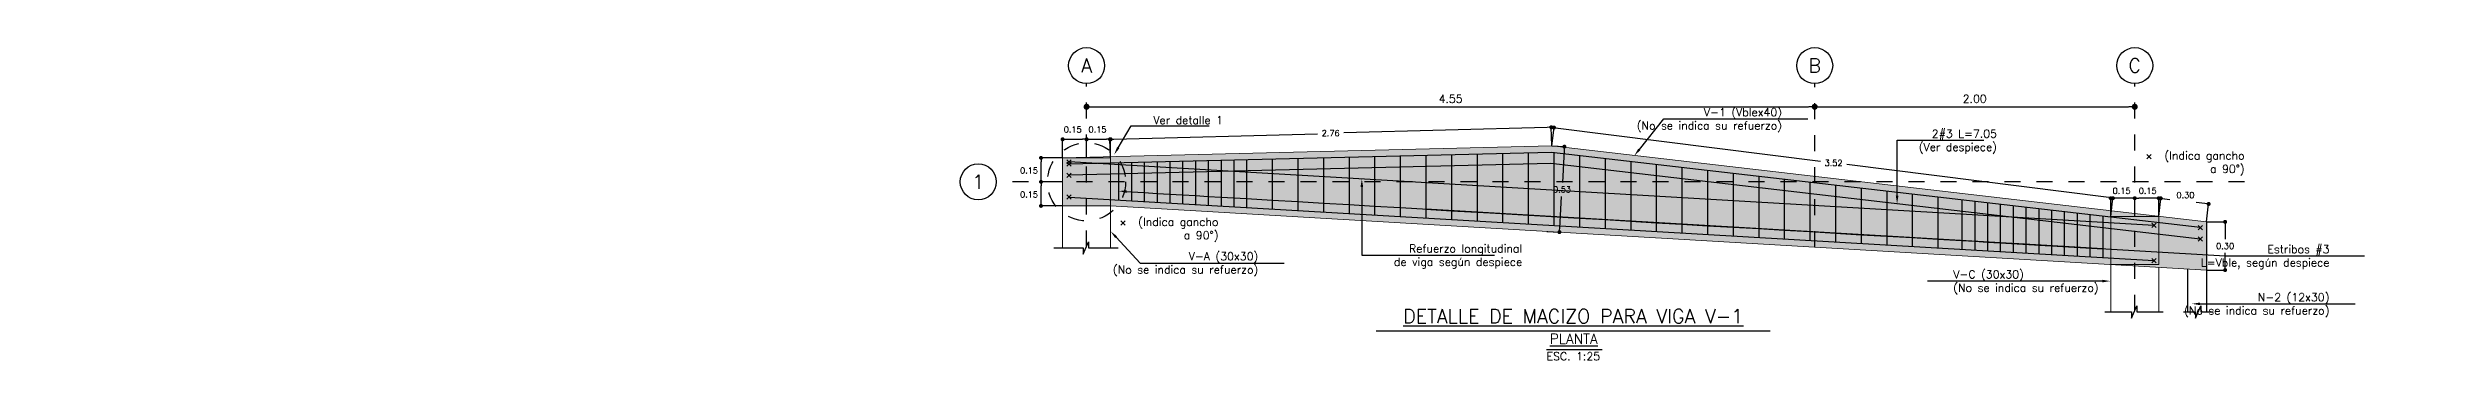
# Model space of a CAD drawing. Header units: millimetres. Extents: x -42 to 124, y -10 to 43.
# Drawn here: x 91.88 to 106.77, y 21.87 to 23.82 of the extents above; entities that cross this region are included whole.
import ezdxf
from ezdxf import colors
from ezdxf.entities.mleader import LeaderData, LeaderLine
from ezdxf.enums import TextEntityAlignment as Align
from ezdxf.math import Vec2, Vec3

# ---------------------------------------------------------------- set-up
doc = ezdxf.new("R2010")
doc.units = ezdxf.units.MM
doc.header["$LTSCALE"] = 0.01
doc.header["$PDMODE"] = 3
doc.linetypes.add('DASHDOT', pattern=[1, 0.5, -0.25, 0, -0.25])
doc.linetypes.add('DOT', pattern=[6.35, 0, -6.35])
for name, color, linetype in [('FC_CIRCULO DE EJES', 3, 'Continuous'), ('FC_COTAS', 1, 'Continuous'), ('FC_COTAS @ 25', 1, 'Continuous'), ('FC_COTAS EJES', 1, 'Continuous'), ('FC_COTAS EJES @ 25', 1, 'Continuous'), ('FC_DETALLES', 5, 'DOT'), ('FC_EJES', 1, 'DASHDOT'), ('FC_ESTRIBOS', 3, 'Continuous'), ('FC_HATCH 254', 254, 'Continuous'), ('FC_HATCH COLUMNAS', 253, 'Continuous'), ('FC_LINEA CORTE', 1, 'Continuous'), ('FC_NERVIOS', 3, 'Continuous'), ('FC_R-140', 2, 'Continuous'), ('FC_R-175', 5, 'Continuous'), ('FC_R-200', 5, 'Continuous'), ('FC_R-60 @ 25', 11, 'Continuous'), ('FC_R-80', 11, 'Continuous'), ('FC_REFUERZO', 5, 'Continuous'), ('FC_REFUERZO 2', 1, 'Continuous')]:
    doc.layers.add(name, color=color, linetype=linetype)
doc.layers.add('FC_COLUMNAS', color=5, linetype='Continuous', lineweight=15)
doc.layers.add('FC_VIGAS', color=2, linetype='Continuous', lineweight=0)
doc.styles.add('FC_TEXT', font='romans.shx', dxfattribs={"height": 0.002})
doc.styles.add('FC_TEXT1', font='romans.shx')
doc.dimstyles.new('FC_COTAS', dxfattribs={"dimtxt": 0.0015, "dimasz": 0.001, "dimexe": 0, "dimexo": 0, "dimgap": 0.001, "dimtad": 1, "dimtih": 1, "dimtoh": 1, "dimzin": 0, "dimdsep": 46, "dimtxsty": 'FC_TEXT1', "dimblk": 'DOT', "dimcen": 0.09, "dimclrd": 256, "dimclre": 256, "dimclrt": 256, "dimadec": 0, "dimazin": 0, "dimtfac": 1, "dimtix": 1, "dimtmove": 2, "dimatfit": 3, "dimfxl": 1.002, "dimtolj": 1, "dimtzin": 0, "dimlwd": -1, "dimarcsym": 0})
doc.dimstyles.new('FC_COTAS EJES', dxfattribs={"dimtxt": 0.002, "dimasz": 0.0015, "dimexe": 0, "dimexo": 0, "dimgap": 0.001, "dimtad": 1, "dimtih": 1, "dimtoh": 1, "dimzin": 0, "dimdsep": 46, "dimtxsty": 'FC_TEXT1', "dimblk": 'DOT', "dimcen": 0.09, "dimclrd": 256, "dimclre": 256, "dimclrt": 256, "dimadec": 0, "dimazin": 0, "dimtfac": 1, "dimtix": 1, "dimtmove": 2, "dimatfit": 3, "dimfxl": 1.002, "dimtolj": 1, "dimtzin": 0, "dimlwd": -1, "dimarcsym": 0})

# ---------------------------------------------------------------- blocks, each defined once
blk = doc.blocks.new('FC_B_Eje')
at = {"layer": 'FC_CIRCULO DE EJES', "ltscale": 1.5}
blk.add_circle((0, 0), 0.0045, dxfattribs=at)
at = {"ltscale": 1.5, "style": 'FC_TEXT1'}
blk.add_attdef('EJE', text='', height=0.0035, dxfattribs=at).set_placement((0, 0), align=Align.MIDDLE_CENTER)
blk = doc.blocks.new('_Dot')
at = {"color": 0, "linetype": 'ByBlock', "lineweight": -2}
blk.add_line((-0.5, 0), (-1, 0), dxfattribs=at)
at = {"color": 0, "linetype": 'ByBlock', "const_width": 0.5}
blk.add_lwpolyline([(-0.25, 0, 1), (0.25, 0, 1)], format="xyb", close=True, dxfattribs=at)
blk = doc.blocks.new('*D338')
at = {"layer": 'Defpoints', "color": 0, "ltscale": 0.6, "transparency": 16777216}
for p in [(98.372, 23.453), (102.922, 23.453), (102.922, 23.453)]:
    blk.add_point(p, dxfattribs=at)
at = {"layer": 'FC_COTAS EJES', "ltscale": 0.6, "transparency": 16777216}
blk.add_line((98.409, 23.453), (102.884, 23.453), dxfattribs=at)
at = {"layer": 'FC_COTAS EJES', "ltscale": 0.6, "transparency": 16777216, "xscale": 0.0375, "yscale": 0.0375, "zscale": 0.0375, "rotation": 180}
blk.add_blockref('_Dot', (98.372, 23.453), dxfattribs=at)
at = {"layer": 'FC_COTAS EJES', "ltscale": 0.6, "transparency": 16777216, "xscale": 0.0375, "yscale": 0.0375, "zscale": 0.0375}
blk.add_blockref('_Dot', (102.922, 23.453), dxfattribs=at)
at = {"layer": 'FC_COTAS EJES', "ltscale": 0.6, "transparency": 16777216, "insert": (100.647, 23.503), "char_height": 0.05, "attachment_point": 5, "style": 'FC_TEXT1'}
blk.add_mtext('\\A1;4.55', dxfattribs=at)
blk = doc.blocks.new('*D339')
at = {"layer": 'Defpoints', "color": 0, "ltscale": 0.6, "transparency": 16777216}
for p in [(102.922, 23.453), (104.922, 23.458), (104.922, 23.453)]:
    blk.add_point(p, dxfattribs=at)
at = {"layer": 'FC_COTAS EJES', "ltscale": 0.6, "transparency": 16777216}
blk.add_line((102.959, 23.453), (104.884, 23.453), dxfattribs=at)
at = {"layer": 'FC_COTAS EJES', "lineweight": -2, "ltscale": 0.6, "transparency": 16777216}
blk.add_line((104.922, 23.458), (104.922, 23.453), dxfattribs=at)
at = {"layer": 'FC_COTAS EJES', "ltscale": 0.6, "transparency": 16777216, "xscale": 0.0375, "yscale": 0.0375, "zscale": 0.0375, "rotation": 180}
blk.add_blockref('_Dot', (102.922, 23.453), dxfattribs=at)
at = {"layer": 'FC_COTAS EJES', "ltscale": 0.6, "transparency": 16777216, "xscale": 0.0375, "yscale": 0.0375, "zscale": 0.0375}
blk.add_blockref('_Dot', (104.922, 23.453), dxfattribs=at)
at = {"layer": 'FC_COTAS EJES', "ltscale": 0.6, "transparency": 16777216, "insert": (103.922, 23.503), "char_height": 0.05, "attachment_point": 5, "style": 'FC_TEXT1'}
blk.add_mtext('\\A1;2.00', dxfattribs=at)
blk = doc.blocks.new('*D340')
at = {"layer": 'Defpoints', "color": 0, "ltscale": 0.6, "transparency": 16777216}
for p in [(98.087, 22.984), (98.222, 22.984), (98.222, 22.834)]:
    blk.add_point(p, dxfattribs=at)
at = {"layer": 'FC_COTAS', "lineweight": -2, "ltscale": 0.6, "transparency": 16777216}
for p, q in [((98.222, 22.984), (98.087, 22.984)), ((98.222, 22.834), (98.087, 22.834))]:
    blk.add_line(p, q, dxfattribs=at)
at = {"layer": 'FC_COTAS', "ltscale": 0.6, "transparency": 16777216}
blk.add_line((98.087, 22.859), (98.087, 22.959), dxfattribs=at)
at = {"layer": 'FC_COTAS', "ltscale": 0.6, "transparency": 16777216, "xscale": 0.025, "yscale": 0.025, "zscale": 0.025}
for p, rotation in [((98.087, 22.984), 90), ((98.087, 22.834), 270)]:
    blk.add_blockref('_Dot', p, dxfattribs=dict(at, rotation=rotation))
at = {"layer": 'FC_COTAS', "ltscale": 0.6, "transparency": 16777216, "insert": (98.012, 22.905), "char_height": 0.0375, "attachment_point": 5, "style": 'FC_TEXT1'}
blk.add_mtext('\\A1;0.15', dxfattribs=at)
blk = doc.blocks.new('*D341')
at = {"layer": 'Defpoints', "color": 0, "ltscale": 0.6, "transparency": 16777216}
for p in [(98.087, 23.134), (98.222, 23.134), (98.222, 22.984)]:
    blk.add_point(p, dxfattribs=at)
at = {"layer": 'FC_COTAS', "lineweight": -2, "ltscale": 0.6, "transparency": 16777216}
for p, q in [((98.222, 23.134), (98.087, 23.134)), ((98.222, 22.984), (98.087, 22.984))]:
    blk.add_line(p, q, dxfattribs=at)
at = {"layer": 'FC_COTAS', "ltscale": 0.6, "transparency": 16777216}
blk.add_line((98.087, 23.009), (98.087, 23.109), dxfattribs=at)
at = {"layer": 'FC_COTAS', "ltscale": 0.6, "transparency": 16777216, "xscale": 0.025, "yscale": 0.025, "zscale": 0.025}
for p, rotation in [((98.087, 23.134), 90), ((98.087, 22.984), 270)]:
    blk.add_blockref('_Dot', p, dxfattribs=dict(at, rotation=rotation))
at = {"layer": 'FC_COTAS', "ltscale": 0.6, "transparency": 16777216, "insert": (98.012, 23.055), "char_height": 0.0375, "attachment_point": 5, "style": 'FC_TEXT1'}
blk.add_mtext('\\A1;0.15', dxfattribs=at)
blk = doc.blocks.new('*D342')
at = {"layer": 'Defpoints', "color": 0, "ltscale": 0.6, "transparency": 16777216}
for p in [(98.372, 23.25), (98.222, 23.134), (98.372, 23.134)]:
    blk.add_point(p, dxfattribs=at)
at = {"layer": 'FC_COTAS', "lineweight": -2, "ltscale": 0.6, "transparency": 16777216}
for p, q in [((98.222, 23.134), (98.222, 23.25)), ((98.372, 23.134), (98.372, 23.25))]:
    blk.add_line(p, q, dxfattribs=at)
at = {"layer": 'FC_COTAS', "ltscale": 0.6, "transparency": 16777216}
blk.add_line((98.247, 23.25), (98.347, 23.25), dxfattribs=at)
at = {"layer": 'FC_COTAS', "ltscale": 0.6, "transparency": 16777216, "xscale": 0.025, "yscale": 0.025, "zscale": 0.025, "rotation": 180}
blk.add_blockref('_Dot', (98.222, 23.25), dxfattribs=at)
at = {"layer": 'FC_COTAS', "ltscale": 0.6, "transparency": 16777216, "xscale": 0.025, "yscale": 0.025, "zscale": 0.025}
blk.add_blockref('_Dot', (98.372, 23.25), dxfattribs=at)
at = {"layer": 'FC_COTAS', "ltscale": 0.6, "transparency": 16777216, "insert": (98.285, 23.311), "char_height": 0.0375, "attachment_point": 5, "style": 'FC_TEXT1'}
blk.add_mtext('\\A1;0.15', dxfattribs=at)
blk = doc.blocks.new('*D343')
at = {"layer": 'Defpoints', "color": 0, "ltscale": 0.6, "transparency": 16777216}
for p in [(98.522, 23.25), (98.372, 23.134), (98.522, 23.134)]:
    blk.add_point(p, dxfattribs=at)
at = {"layer": 'FC_COTAS', "lineweight": -2, "ltscale": 0.6, "transparency": 16777216}
for p, q in [((98.372, 23.134), (98.372, 23.25)), ((98.522, 23.134), (98.522, 23.25))]:
    blk.add_line(p, q, dxfattribs=at)
at = {"layer": 'FC_COTAS', "ltscale": 0.6, "transparency": 16777216}
blk.add_line((98.397, 23.25), (98.497, 23.25), dxfattribs=at)
at = {"layer": 'FC_COTAS', "ltscale": 0.6, "transparency": 16777216, "xscale": 0.025, "yscale": 0.025, "zscale": 0.025, "rotation": 180}
blk.add_blockref('_Dot', (98.372, 23.25), dxfattribs=at)
at = {"layer": 'FC_COTAS', "ltscale": 0.6, "transparency": 16777216, "xscale": 0.025, "yscale": 0.025, "zscale": 0.025}
blk.add_blockref('_Dot', (98.522, 23.25), dxfattribs=at)
at = {"layer": 'FC_COTAS', "ltscale": 0.6, "transparency": 16777216, "insert": (98.44, 23.311), "char_height": 0.0375, "attachment_point": 5, "style": 'FC_TEXT1'}
blk.add_mtext('\\A1;0.15', dxfattribs=at)
blk = doc.blocks.new('*D344')
at = {"layer": 'Defpoints', "color": 0, "ltscale": 0.6, "transparency": 16777216}
for p in [(101.276, 23.325), (98.522, 23.134), (101.279, 23.208)]:
    blk.add_point(p, dxfattribs=at)
at = {"layer": 'FC_COTAS', "lineweight": -2, "ltscale": 0.6, "transparency": 16777216}
for p, q in [((98.522, 23.134), (98.518, 23.25)), ((101.279, 23.208), (101.276, 23.325))]:
    blk.add_line(p, q, dxfattribs=at)
at = {"layer": 'FC_COTAS', "ltscale": 0.6, "transparency": 16777216}
for p, q in [((98.543, 23.251), (99.815, 23.285)), ((101.251, 23.324), (99.979, 23.29))]:
    blk.add_line(p, q, dxfattribs=at)
at = {"layer": 'FC_COTAS', "ltscale": 0.6, "transparency": 16777216, "xscale": 0.025, "yscale": 0.025, "zscale": 0.025}
for p, rotation in [((98.518, 23.25), 181.5460271125157), ((101.276, 23.325), 1.546027112515718)]:
    blk.add_blockref('_Dot', p, dxfattribs=dict(at, rotation=rotation))
at = {"layer": 'FC_COTAS', "ltscale": 0.6, "transparency": 16777216, "insert": (99.897, 23.288), "char_height": 0.0375, "attachment_point": 5, "style": 'FC_TEXT1'}
blk.add_mtext('\\A1;2.76', dxfattribs=at)
blk = doc.blocks.new('*D345')
at = {"layer": 'Defpoints', "color": 0, "ltscale": 0.6, "transparency": 16777216}
for p in [(101.279, 23.208), (104.786, 22.882), (104.772, 22.768)]:
    blk.add_point(p, dxfattribs=at)
at = {"layer": 'FC_COTAS', "lineweight": -2, "ltscale": 0.6, "transparency": 16777216}
for p, q in [((101.279, 23.208), (101.293, 23.323)), ((104.772, 22.768), (104.786, 22.882))]:
    blk.add_line(p, q, dxfattribs=at)
at = {"layer": 'FC_COTAS', "ltscale": 0.6, "transparency": 16777216}
for p, q in [((101.318, 23.319), (102.958, 23.113)), ((104.761, 22.886), (103.122, 23.092))]:
    blk.add_line(p, q, dxfattribs=at)
at = {"layer": 'FC_COTAS', "ltscale": 0.6, "transparency": 16777216, "xscale": 0.025, "yscale": 0.025, "zscale": 0.025}
for p, rotation in [((101.293, 23.323), 172.8183313335483), ((104.786, 22.882), 352.8183313335483)]:
    blk.add_blockref('_Dot', p, dxfattribs=dict(at, rotation=rotation))
at = {"layer": 'FC_COTAS', "ltscale": 0.6, "transparency": 16777216, "insert": (103.04, 23.102), "char_height": 0.0375, "attachment_point": 5, "style": 'FC_TEXT1'}
blk.add_mtext('\\A1;3.52', dxfattribs=at)
blk = doc.blocks.new('*D346')
at = {"layer": 'Defpoints', "color": 0, "ltscale": 0.6, "transparency": 16777216}
for p in [(104.922, 22.882), (104.922, 22.768), (105.072, 22.768)]:
    blk.add_point(p, dxfattribs=at)
at = {"layer": 'FC_COTAS', "lineweight": -2, "ltscale": 0.6, "transparency": 16777216}
for p, q in [((104.922, 22.768), (104.922, 22.882)), ((105.072, 22.768), (105.072, 22.882))]:
    blk.add_line(p, q, dxfattribs=at)
at = {"layer": 'FC_COTAS', "ltscale": 0.6, "transparency": 16777216}
blk.add_line((105.047, 22.882), (104.947, 22.882), dxfattribs=at)
at = {"layer": 'FC_COTAS', "ltscale": 0.6, "transparency": 16777216, "xscale": 0.025, "yscale": 0.025, "zscale": 0.025, "rotation": 180}
blk.add_blockref('_Dot', (104.922, 22.882), dxfattribs=at)
at = {"layer": 'FC_COTAS', "ltscale": 0.6, "transparency": 16777216, "xscale": 0.025, "yscale": 0.025, "zscale": 0.025}
blk.add_blockref('_Dot', (105.072, 22.882), dxfattribs=at)
at = {"layer": 'FC_COTAS', "ltscale": 0.6, "transparency": 16777216, "insert": (105.003, 22.928), "char_height": 0.0375, "attachment_point": 5, "style": 'FC_TEXT1'}
blk.add_mtext('\\A1;0.15', dxfattribs=at)
blk = doc.blocks.new('*D347')
at = {"layer": 'Defpoints', "color": 0, "ltscale": 0.6, "transparency": 16777216}
for p in [(104.772, 22.882), (104.772, 22.768), (104.922, 22.768)]:
    blk.add_point(p, dxfattribs=at)
at = {"layer": 'FC_COTAS', "lineweight": -2, "ltscale": 0.6, "transparency": 16777216}
for p, q in [((104.772, 22.768), (104.772, 22.882)), ((104.922, 22.768), (104.922, 22.882))]:
    blk.add_line(p, q, dxfattribs=at)
at = {"layer": 'FC_COTAS', "ltscale": 0.6, "transparency": 16777216}
blk.add_line((104.897, 22.882), (104.797, 22.882), dxfattribs=at)
at = {"layer": 'FC_COTAS', "ltscale": 0.6, "transparency": 16777216, "xscale": 0.025, "yscale": 0.025, "zscale": 0.025, "rotation": 180}
blk.add_blockref('_Dot', (104.772, 22.882), dxfattribs=at)
at = {"layer": 'FC_COTAS', "ltscale": 0.6, "transparency": 16777216, "xscale": 0.025, "yscale": 0.025, "zscale": 0.025}
blk.add_blockref('_Dot', (104.922, 22.882), dxfattribs=at)
at = {"layer": 'FC_COTAS', "ltscale": 0.6, "transparency": 16777216, "insert": (104.84, 22.928), "char_height": 0.0375, "attachment_point": 5, "style": 'FC_TEXT1'}
blk.add_mtext('\\A1;0.15', dxfattribs=at)
blk = doc.blocks.new('*D348')
at = {"layer": 'Defpoints', "color": 0, "ltscale": 0.6, "transparency": 16777216}
for p in [(105.384, 22.846), (105.072, 22.768), (105.371, 22.734)]:
    blk.add_point(p, dxfattribs=at)
at = {"layer": 'FC_COTAS', "lineweight": -2, "ltscale": 0.6, "transparency": 16777216}
for p, q in [((105.072, 22.768), (105.085, 22.881)), ((105.371, 22.734), (105.384, 22.846))]:
    blk.add_line(p, q, dxfattribs=at)
at = {"layer": 'FC_COTAS', "ltscale": 0.6, "transparency": 16777216}
for p, q in [((105.109, 22.878), (105.142, 22.874)), ((105.36, 22.849), (105.306, 22.855))]:
    blk.add_line(p, q, dxfattribs=at)
at = {"layer": 'FC_COTAS', "ltscale": 0.6, "transparency": 16777216, "xscale": 0.025, "yscale": 0.025, "zscale": 0.025}
for p, rotation in [((105.085, 22.881), 173.4201966135712), ((105.384, 22.846), 353.4201966135712)]:
    blk.add_blockref('_Dot', p, dxfattribs=dict(at, rotation=rotation))
at = {"layer": 'FC_COTAS', "ltscale": 0.6, "transparency": 16777216, "insert": (105.239, 22.901), "char_height": 0.0375, "attachment_point": 5, "style": 'FC_TEXT1'}
blk.add_mtext('\\A1;0.30', dxfattribs=at)
blk = doc.blocks.new('*D349')
at = {"layer": 'Defpoints', "color": 0, "ltscale": 0.6, "transparency": 16777216}
for p in [(105.371, 22.734), (105.487, 22.734), (105.371, 22.433)]:
    blk.add_point(p, dxfattribs=at)
at = {"layer": 'FC_COTAS', "lineweight": -2, "ltscale": 0.6, "transparency": 16777216}
for p, q in [((105.371, 22.734), (105.487, 22.734)), ((105.371, 22.433), (105.487, 22.433))]:
    blk.add_line(p, q, dxfattribs=at)
at = {"layer": 'FC_COTAS', "ltscale": 0.6, "transparency": 16777216}
for p, q in [((105.487, 22.709), (105.487, 22.627)), ((105.487, 22.458), (105.487, 22.54))]:
    blk.add_line(p, q, dxfattribs=at)
at = {"layer": 'FC_COTAS', "ltscale": 0.6, "transparency": 16777216, "xscale": 0.025, "yscale": 0.025, "zscale": 0.025}
for p, rotation in [((105.487, 22.734), 90), ((105.487, 22.433), 270)]:
    blk.add_blockref('_Dot', p, dxfattribs=dict(at, rotation=rotation))
at = {"layer": 'FC_COTAS', "ltscale": 0.6, "transparency": 16777216, "insert": (105.487, 22.583), "char_height": 0.0375, "attachment_point": 5, "style": 'FC_TEXT1'}
blk.add_mtext('\\A1;0.30', dxfattribs=at)
blk = doc.blocks.new('*U335')
at = {"layer": 'FC_LINEA CORTE'}
blk.add_lwpolyline([(-0.00806, 0), (-0.00067, 0), (-0.00067, -0.00157), (0.00067, 0.00157), (0.00067, 0), (0.00806, 0)], dxfattribs=at)
blk = doc.blocks.new('*U336')
at = {"layer": 'FC_LINEA CORTE'}
blk.add_lwpolyline([(-0.00731, 0), (-0.00067, 0), (-0.00067, -0.00157), (0.00067, 0.00157), (0.00067, 0), (0.00731, 0)], dxfattribs=at)
blk = doc.blocks.new('*U337')
at = {"layer": 'FC_LINEA CORTE'}
blk.add_lwpolyline([(-0.0037, 0), (-0.00067, 0), (-0.00067, -0.00157), (0.00067, 0.00157), (0.00067, 0), (0.0037, 0)], dxfattribs=at)
blk = doc.blocks.new('*D446')
at = {"layer": 'Defpoints', "color": 0, "ltscale": 0.6, "transparency": 16777216}
for p in [(101.279, 23.208), (101.358, 23.204), (101.248, 22.674)]:
    blk.add_point(p, dxfattribs=at)
at = {"layer": 'FC_COTAS', "lineweight": -2, "ltscale": 0.6, "transparency": 16777216}
for p, q in [((101.279, 23.208), (101.358, 23.204)), ((101.248, 22.674), (101.327, 22.67))]:
    blk.add_line(p, q, dxfattribs=at)
at = {"layer": 'FC_COTAS', "ltscale": 0.6, "transparency": 16777216}
for p, q in [((101.357, 23.179), (101.345, 22.98)), ((101.329, 22.695), (101.34, 22.893))]:
    blk.add_line(p, q, dxfattribs=at)
at = {"layer": 'FC_COTAS', "ltscale": 0.6, "transparency": 16777216, "xscale": 0.025, "yscale": 0.025, "zscale": 0.025}
for p, rotation in [((101.358, 23.204), 86.65145543229144), ((101.327, 22.67), 266.6514554322915)]:
    blk.add_blockref('_Dot', p, dxfattribs=dict(at, rotation=rotation))
at = {"layer": 'FC_COTAS', "ltscale": 0.6, "transparency": 16777216, "insert": (101.343, 22.937), "char_height": 0.0375, "attachment_point": 5, "style": 'FC_TEXT1'}
blk.add_mtext('\\A1;0.53', dxfattribs=at)
blk = doc.blocks.new('*U508')
at = {"layer": 'FC_R-140', "color": 4, "ltscale": 1.5}
blk.add_lwpolyline([(-0.00666, -0.00466), (0.00726, -0.00466)], dxfattribs=at)
at = {"layer": 'FC_R-200', "color": 4, "ltscale": 1.5}
blk.add_lwpolyline([(-0.04925, 0), (0.04925, 0)], dxfattribs=at)
at = {"layer": 'FC_R-140', "ltscale": 1.5, "style": 'FC_TEXT1'}
blk.add_attdef('%%UNIVEL', text='', height=0.0025, dxfattribs=at).set_placement((0.00013, -0.002), align=Align.MIDDLE_CENTER)
at = {"layer": 'FC_R-200', "ltscale": 1.5, "style": 'FC_TEXT1'}
blk.add_attdef('%%UTÍTULO', text='', height=0.0035, dxfattribs=at).set_placement((0.00001, 0.00366), align=Align.MIDDLE_CENTER)
at = {"layer": 'FC_R-80', "ltscale": 1.5, "style": 'FC_TEXT'}
blk.add_attdef('ESCALA', text='', height=0.002, dxfattribs=at).set_placement((-0.00666, -0.00538), align=Align.TOP_LEFT)

msp = doc.modelspace()

# ---------------------------------------------------------------- hatches: boundary and pattern name
at = {"layer": 'FC_HATCH 254', "ltscale": 0.6}
h = msp.add_hatch(color=256, dxfattribs=at)
h.dxf.hatch_style = 1
h.paths.add_polyline_path([(98.522, 23.141), (98.522, 22.834), (104.772, 22.468), (104.772, 22.768), (105.072, 22.769), (101.279, 23.208)])
h = msp.add_hatch(color=256, dxfattribs=at)
h.dxf.hatch_style = 1
h.paths.add_polyline_path([(105.371, 22.734), (105.072, 22.768), (105.072, 22.468), (104.772, 22.468), (105.371, 22.433)])
at = {"layer": 'FC_HATCH COLUMNAS', "ltscale": 0.6}
h = msp.add_hatch(color=256, dxfattribs=at)
h.dxf.hatch_style = 1
h.paths.add_polyline_path([(98.222, 23.134), (98.522, 23.134), (98.522, 22.834), (98.222, 22.834)])
h = msp.add_hatch(color=256, dxfattribs=at)
h.dxf.hatch_style = 1
h.paths.add_polyline_path([(105.072, 22.768), (104.772, 22.768), (104.772, 22.468), (105.072, 22.468)])

# ---------------------------------------------------------------- linework, layer by layer
at = {"layer": 'FC_COLUMNAS', "ltscale": 0.6}
for points in [[(98.222, 23.134), (98.522, 23.134), (98.522, 22.834), (98.222, 22.834)], [(105.072, 22.768), (104.772, 22.768), (104.772, 22.468), (105.072, 22.468)]]:
    msp.add_lwpolyline(points, close=True, dxfattribs=at)
at = {"layer": 'FC_DETALLES', "ltscale": 0.01}
msp.add_circle((98.372, 22.984), 0.244, dxfattribs=at)
at = {"layer": 'FC_EJES', "ltscale": 0.6}
for points in [[(98.372, 22.58), (98.372, 23.597)], [(102.922, 22.576), (102.922, 23.597)], [(104.922, 22.179), (104.922, 23.597)], [(105.608, 22.984), (97.808, 22.984)]]:
    msp.add_lwpolyline(points, dxfattribs=at)
at = {"layer": 'FC_ESTRIBOS', "ltscale": 0.6}
for points in [[(98.572, 23.102), (98.572, 22.871)], [(98.652, 23.104), (98.652, 22.866)], [(98.732, 23.106), (98.732, 22.862)], [(98.812, 23.108), (98.812, 22.857)], [(98.892, 23.11), (98.892, 22.852)], [(98.972, 23.112), (98.972, 22.848)], [(99.052, 23.114), (99.052, 22.843)], [(99.132, 23.116), (99.132, 22.838)], [(99.212, 23.118), (99.212, 22.834)], [(99.292, 23.12), (99.292, 22.829)], [(99.372, 23.122), (99.372, 22.824)], [(99.532, 23.122), (99.532, 22.815)], [(99.692, 23.13), (99.692, 22.805)], [(99.852, 23.134), (99.852, 22.796)], [(100.012, 23.137), (100.012, 22.787)], [(100.172, 23.141), (100.172, 22.777)], [(100.332, 23.145), (100.332, 22.768)], [(100.492, 23.149), (100.492, 22.759)], [(100.652, 23.153), (100.652, 22.749)], [(100.812, 23.157), (100.812, 22.74)], [(100.972, 23.161), (100.972, 22.731)], [(101.132, 23.165), (101.132, 22.721)], [(101.292, 23.167), (101.292, 22.712)], [(101.452, 23.148), (101.452, 22.702)], [(101.612, 23.129), (101.612, 22.693)], [(101.772, 23.111), (101.772, 22.684)], [(101.932, 23.092), (101.932, 22.674)], [(102.092, 23.074), (102.092, 22.665)], [(102.252, 23.055), (102.252, 22.656)], [(102.412, 23.037), (102.412, 22.646)], [(102.572, 23.018), (102.572, 22.637)], [(102.732, 22.999), (102.732, 22.628)], [(102.892, 22.981), (102.892, 22.618)], [(103.052, 22.962), (103.052, 22.609)], [(103.212, 22.944), (103.212, 22.6)], [(103.372, 22.925), (103.372, 22.59)], [(103.532, 22.907), (103.532, 22.581)], [(103.692, 22.888), (103.692, 22.571)], [(103.842, 22.871), (103.842, 22.563)], [(103.922, 22.861), (103.922, 22.558)], [(104.002, 22.852), (104.002, 22.553)], [(104.082, 22.843), (104.082, 22.549)], [(104.162, 22.834), (104.162, 22.544)], [(104.242, 22.824), (104.242, 22.539)], [(104.322, 22.815), (104.322, 22.535)], [(104.402, 22.806), (104.402, 22.53)], [(104.482, 22.797), (104.482, 22.525)], [(104.562, 22.787), (104.562, 22.521)], [(104.642, 22.778), (104.642, 22.516)], [(104.722, 22.769), (104.722, 22.511)]]:
    msp.add_lwpolyline(points, dxfattribs=at)
at = {"layer": 'FC_NERVIOS', "ltscale": 0.6}
for p, q in [((105.371, 22.734), (105.371, 22.433)), ((105.371, 22.734), (105.371, 22.171)), ((105.251, 22.44), (105.251, 22.171))]:
    msp.add_line(p, q, dxfattribs=at)
at = {"layer": 'FC_REFUERZO', "ltscale": 0.6}
msp.add_line((98.262, 22.889), (105.042, 22.492), dxfattribs=at)
for points in [[(105.331, 22.698), (101.277, 23.168), (98.262, 23.095)], [(105.042, 22.712), (98.262, 23.109)], [(105.331, 22.627), (101.274, 23.098), (98.262, 23.025)]]:
    msp.add_lwpolyline(points, dxfattribs=at)
at = {"layer": 'FC_REFUERZO 2', "ltscale": 0.9}
for p, q in [((98.248, 23.122), (98.275, 23.096)), ((98.275, 23.122), (98.248, 23.096)), ((98.248, 23.108), (98.275, 23.081)), ((98.275, 23.108), (98.248, 23.081)), ((105.025, 23.154), (104.998, 23.127)), ((104.998, 23.154), (105.025, 23.127)), ((98.275, 23.038), (98.248, 23.011)), ((98.248, 23.038), (98.275, 23.011)), ((98.275, 22.902), (98.248, 22.876)), ((98.248, 22.902), (98.275, 22.876)), ((98.612, 22.74), (98.585, 22.714)), ((98.585, 22.74), (98.612, 22.714)), ((105.055, 22.726), (105.028, 22.699)), ((105.028, 22.726), (105.055, 22.699)), ((105.345, 22.711), (105.318, 22.685)), ((105.318, 22.711), (105.345, 22.685)), ((105.345, 22.641), (105.318, 22.614)), ((105.318, 22.641), (105.345, 22.614)), ((105.055, 22.506), (105.028, 22.479)), ((105.028, 22.506), (105.055, 22.479))]:
    msp.add_line(p, q, dxfattribs=at)
at = {"layer": 'FC_VIGAS', "ltscale": 0.6}
for p, q in [((98.222, 22.571), (98.222, 22.834)), ((98.522, 22.834), (105.371, 22.433)), ((98.522, 22.571), (98.522, 22.834)), ((104.772, 22.171), (104.772, 22.468)), ((105.072, 22.171), (105.072, 22.451))]:
    msp.add_line(p, q, dxfattribs=at)
msp.add_lwpolyline([(105.371, 22.734), (101.279, 23.208), (98.222, 23.134)], dxfattribs=at)

# ---------------------------------------------------------------- block references
at = {"layer": 'FC_LINEA CORTE', "xscale": 25, "yscale": 25, "zscale": 25}
for name, p in [('*U335', (98.368, 22.571)), ('*U336', (104.918, 22.171)), ('*U337', (105.319, 22.171))]:
    msp.add_blockref(name, p, dxfattribs=at)
at = {"layer": 'FC_R-175'}
ref = msp.add_blockref('FC_B_Eje', (98.372, 23.71), dxfattribs=dict(at, xscale=25, yscale=25, zscale=25))
ref.add_attrib('EJE', 'A', dxfattribs={"layer": '0', "color": 0, "ltscale": 1.5, "height": 0.0875, "style": 'FC_TEXT1'}).set_placement((98.372, 23.71), align=Align.MIDDLE_CENTER)
ref = msp.add_blockref('FC_B_Eje', (102.922, 23.71), dxfattribs=dict(at, xscale=25, yscale=25, zscale=25))
ref.add_attrib('EJE', 'B', dxfattribs={"layer": '0', "color": 0, "ltscale": 1.5, "height": 0.0875, "style": 'FC_TEXT1'}).set_placement((102.922, 23.71), align=Align.MIDDLE_CENTER)
ref = msp.add_blockref('FC_B_Eje', (104.922, 23.71), dxfattribs=dict(at, xscale=25, yscale=25, zscale=25))
ref.add_attrib('EJE', 'C', dxfattribs={"layer": '0', "color": 0, "ltscale": 1.5, "height": 0.0875, "style": 'FC_TEXT1'}).set_placement((104.922, 23.71), align=Align.MIDDLE_CENTER)
ref = msp.add_blockref('FC_B_Eje', (97.695, 22.984), dxfattribs=dict(at, xscale=25, yscale=25, zscale=25))
ref.add_attrib('EJE', '1', dxfattribs={"layer": '0', "color": 0, "ltscale": 1.5, "height": 0.0875, "style": 'FC_TEXT1'}).set_placement((97.695, 22.984), align=Align.MIDDLE_CENTER)
at = {"layer": 'FC_R-200', "ltscale": 1.5, "xscale": 25, "yscale": 25, "zscale": 25}
msp.add_blockref('*U508', (101.413, 22.054), dxfattribs=at).add_auto_attribs({'%%UTÍTULO': '%%UDETALLE DE MACIZO PARA VIGA V-1', '%%UNIVEL': '%%UPLANTA', 'ESCALA': 'ESC. 1:25'})

# ---------------------------------------------------------------- texts
at = {"layer": 'FC_R-60 @ 25', "char_height": 0.05, "attachment_point": 6, "style": 'FC_TEXT'}
for insert in [(105.609, 23.098), (99.196, 22.684)]:
    msp.add_mtext('(Indica gancho \\Pa 90°)', dxfattribs=dict(at, insert=insert))

# ---------------------------------------------------------------- dimensions: what is measured, and where the dimension line sits
at = {"layer": 'FC_COTAS @ 25', "ltscale": 0.6}
for base, p1, p2, angle, picture, middle, dimtype in [((98.372, 23.25), (98.222, 23.134), (98.372, 23.134), 0, '*D342', (98.285, 23.311), 129), ((98.087, 23.134), (98.222, 22.984), (98.222, 23.134), 90, '*D341', (98.012, 23.055), 128), ((98.087, 22.984), (98.222, 22.834), (98.222, 22.984), 90, '*D340', (98.012, 22.905), 128), ((104.772, 22.882), (104.922, 22.768), (104.772, 22.768), 180, '*D347', (104.84, 22.928), 129), ((104.922, 22.882), (105.072, 22.768), (104.922, 22.768), 180, '*D346', (105.003, 22.928), 129), ((105.384, 22.846), (105.072, 22.768), (105.371, 22.734), 353.4202, '*D348', (105.239, 22.901), 129)]:
    dim = msp.add_linear_dim(base=base, p1=p1, p2=p2, angle=angle, dimstyle='FC_COTAS', override={"dimscale": 25, "dimtix": 1, "dimtofl": 1, "dimtmove": 2, "dimatfit": 3}, dxfattribs=at)
    dim.commit()
    dim.dimension.update_dxf_attribs({"geometry": picture, "text_midpoint": middle, "dimtype": dimtype})
dim = msp.add_linear_dim(base=(98.522, 23.25), p1=(98.372, 23.134), p2=(98.522, 23.134), dimstyle='FC_COTAS', override={"dimscale": 25, "dimtix": 1, "dimtofl": 1, "dimtmove": 2, "dimatfit": 3}, dxfattribs=at)
dim.commit()
dim.dimension.update_dxf_attribs({"geometry": '*D343', "text_midpoint": (98.44, 23.311), "dimtype": 128})
for p1, p2, distance, picture, middle in [((98.522, 23.134), (101.279, 23.208), 0.116, '*D344', (99.897, 23.288)), ((101.279, 23.208), (104.772, 22.768), 0.115, '*D345', (103.04, 23.102)), ((101.248, 22.674), (101.279, 23.208), -0.08, '*D446', (101.343, 22.937))]:
    dim = msp.add_aligned_dim(p1=p1, p2=p2, distance=distance, dimstyle='FC_COTAS', override={"dimscale": 25, "dimtix": 1, "dimtofl": 1, "dimtmove": 2, "dimatfit": 3}, dxfattribs=at)
    dim.commit()
    dim.dimension.update_dxf_attribs({"geometry": picture, "text_midpoint": middle})
dim = msp.add_linear_dim(base=(105.487, 22.734), p1=(105.371, 22.433), p2=(105.371, 22.734), angle=90, dimstyle='FC_COTAS', override={"dimscale": 25, "dimtix": 1, "dimtofl": 1, "dimtmove": 2, "dimatfit": 3}, dxfattribs=at)
dim.commit()
dim.dimension.update_dxf_attribs({"geometry": '*D349', "text_midpoint": (105.487, 22.583)})
at = {"layer": 'FC_COTAS EJES @ 25', "ltscale": 0.6}
for base, p1, p2, picture, middle in [((102.922, 23.453), (98.372, 23.453), (102.922, 23.453), '*D338', (100.647, 23.503)), ((104.922, 23.453), (102.922, 23.453), (104.922, 23.458), '*D339', (103.922, 23.503))]:
    dim = msp.add_linear_dim(base=base, p1=p1, p2=p2, dimstyle='FC_COTAS EJES', override={"dimscale": 25, "dimtix": 1, "dimtofl": 1, "dimtmove": 2, "dimatfit": 3}, dxfattribs=at)
    dim.commit()
    dim.dimension.update_dxf_attribs({"geometry": picture, "text_midpoint": middle})

# ---------------------------------------------------------------- leaders
at = {"layer": 'FC_COTAS @ 25', "ltscale": 0.6}
ml = msp.add_multileader_mtext('Standard', dxfattribs=at)
ml.set_content('Ver detalle 1', color=11, style='FC_TEXT1')
ml.set_leader_properties()
ml.build(insert=Vec2(0, 0))
ml.multileader.update_dxf_attribs({"text_left_attachment_type": 6, "text_right_attachment_type": 6, "dogleg_length": 0.008, "arrow_head_size": 0.05, "scale": 25})
ctx = ml.context
ctx.base_point, ctx.scale, ctx.char_height, ctx.arrow_head_size, ctx.landing_gap_size, ctx.plane_origin = Vec3(98.716, 23.335), 25, 0.05, 0.05, 0.025, Vec3(98.709, 23.943)
ctx.left_attachment, ctx.right_attachment, ctx.text_align_type = 6, 6, 2
notes = []
notes.append((ctx, [(0, (1, 1, 0), (98.651, 23.335), (1, 0), 0.0651, [(0, [(98.544, 23.154)], 0, [])])]))
ctx.mtext.insert, ctx.mtext.width, ctx.mtext.alignment, ctx.mtext.flow_direction = Vec3(99.224, 23.395), 0.79823, 3, 5
ml = msp.add_multileader_mtext('Standard', dxfattribs=at)
ml.set_content('V-1 (Vblex40)\\P(No se indica su refuerzo)', color=11, style='FC_TEXT1')
ml.set_leader_properties()
ml.build(insert=Vec2(0, 0))
ml.multileader.update_dxf_attribs({"text_left_attachment_type": 6, "text_right_attachment_type": 6, "dogleg_length": 0.008, "arrow_head_size": 0.05, "scale": 25})
ctx = ml.context
ctx.base_point, ctx.scale, ctx.char_height, ctx.arrow_head_size, ctx.landing_gap_size, ctx.plane_origin = Vec3(102.045, 23.377), 25, 0.05, 0.05, 0.025, Vec3(101.959, 23.902)
ctx.left_attachment, ctx.right_attachment, ctx.text_align_type = 6, 6, 2
notes.append((ctx, [(0, (1, 1, 0), (101.98, 23.377), (1, 0), 0.0651, [(0, [(101.795, 23.148)], 0, [])])]))
ctx.mtext.insert, ctx.mtext.width, ctx.mtext.alignment, ctx.mtext.flow_direction = Vec3(102.718, 23.444), 0.79823, 3, 5
ml = msp.add_multileader_mtext('Standard', dxfattribs=at)
ml.set_content('2#3 L=7.05  \\P(Ver despiece)', color=11, style='FC_TEXT1')
ml.set_leader_properties()
ml.build(insert=Vec2(0, 0))
ml.multileader.update_dxf_attribs({"text_left_attachment_type": 6, "text_right_attachment_type": 6, "dogleg_length": 0.008, "arrow_head_size": 0.05, "scale": 25})
ctx = ml.context
ctx.base_point, ctx.scale, ctx.char_height, ctx.arrow_head_size, ctx.landing_gap_size, ctx.plane_origin = Vec3(103.5, 23.244), 25, 0.05, 0.05, 0.025, Vec3(103.437, 22.856)
ctx.left_attachment, ctx.right_attachment, ctx.text_align_type = 6, 6, 2
notes.append((ctx, [(0, (1, 1, 0), (103.437, 23.244), (1, 0), 0.0636, [(1, [(103.437, 22.847), (103.437, 22.918)], 0, [])])]))
ctx.mtext.insert, ctx.mtext.alignment, ctx.mtext.flow_direction = Vec3(104.061, 23.31), 3, 5
ml = msp.add_multileader_mtext('Standard', dxfattribs=at)
ml.set_content('Estribos #3  \\PL=Vble, según despiece', color=11, style='FC_TEXT1')
ml.set_leader_properties()
ml.build(insert=Vec2(0, 0))
ml.multileader.update_dxf_attribs({"text_left_attachment_type": 6, "text_right_attachment_type": 6, "dogleg_length": 0.008, "arrow_head_size": 0.05, "scale": 25})
ctx = ml.context
ctx.base_point, ctx.scale, ctx.char_height, ctx.arrow_head_size, ctx.landing_gap_size, ctx.plane_origin = Vec3(105.588, 22.521), 25, 0.05, 0.05, 0.025, Vec3(98.562, 22.926)
ctx.left_attachment, ctx.right_attachment, ctx.text_align_type = 6, 6, 2
notes.append((ctx, [(0, (1, 1, 0), (105.487, 22.521), (1, 0), 0.101, [(50, [(98.572, 22.926), (98.652, 22.922), (98.732, 22.917), (98.812, 22.912), (98.892, 22.907), (98.972, 22.903), (99.052, 22.898), (99.132, 22.893), (99.212, 22.889), (99.292, 22.884), (99.372, 22.879), (99.532, 22.87), (99.692, 22.861), (99.852, 22.851), (100.012, 22.842), (100.172, 22.832), (100.332, 22.823), (101.452, 22.757), (101.612, 22.748), (101.772, 22.739), (101.932, 22.729), (102.092, 22.72), (102.252, 22.71), (102.412, 22.701), (102.572, 22.692), (102.732, 22.682), (102.892, 22.673), (103.052, 22.664), (103.212, 22.654), (103.372, 22.645), (103.532, 22.636), (103.692, 22.626), (103.842, 22.617), (103.922, 22.613), (104.002, 22.608), (104.082, 22.603), (104.722, 22.566), (104.162, 22.599), (104.242, 22.594), (104.322, 22.589), (104.402, 22.585), (104.482, 22.58), (104.562, 22.575), (104.642, 22.571), (104.722, 22.566), (100.492, 22.814), (100.652, 22.804), (100.812, 22.795), (100.972, 22.786), (101.132, 22.776), (101.292, 22.767)], 0, [])])]))
ctx.mtext.insert, ctx.mtext.width, ctx.mtext.alignment, ctx.mtext.flow_direction = Vec3(106.139, 22.588), 0.5607, 3, 5
ml = msp.add_multileader_mtext('Standard', dxfattribs=at)
ml.set_content('Refuerzo longitudinal\\Pde viga según despiece', color=11, style='FC_TEXT1')
ml.set_leader_properties()
ml.build(insert=Vec2(0, 0))
ml.multileader.update_dxf_attribs({"text_left_attachment_type": 6, "text_right_attachment_type": 6, "dogleg_length": 0.008, "arrow_head_size": 0.05, "scale": 25})
ctx = ml.context
ctx.base_point, ctx.scale, ctx.char_height, ctx.arrow_head_size, ctx.landing_gap_size, ctx.plane_origin = Vec3(100.158, 22.525), 25, 0.05, 0.05, 0.025, Vec3(100.092, 23.002)
ctx.left_attachment, ctx.right_attachment, ctx.text_align_type = 6, 6, 2
notes.append((ctx, [(0, (1, 1, 0), (100.092, 22.525), (1, 0), 0.0651, [(1, [(100.092, 23.002), (100.092, 22.782)], 0, [])])]))
ctx.mtext.insert, ctx.mtext.alignment, ctx.mtext.flow_direction = Vec3(101.094, 22.592), 3, 5
ml = msp.add_multileader_mtext('Standard', dxfattribs=at)
ml.set_content('V-A (30x30)\\P(No se indica su refuerzo)', color=11, style='FC_TEXT1')
ml.set_leader_properties()
ml.build(insert=Vec2(0, 0))
ml.multileader.update_dxf_attribs({"text_left_attachment_type": 6, "text_right_attachment_type": 6, "dogleg_length": 0.008, "arrow_head_size": 0.05, "scale": 25})
ctx = ml.context
ctx.base_point, ctx.scale, ctx.char_height, ctx.arrow_head_size, ctx.landing_gap_size, ctx.plane_origin = Vec3(98.772, 22.477), 25, 0.05, 0.05, 0.025, Vec3(98.686, 23.002)
ctx.left_attachment, ctx.right_attachment, ctx.text_align_type = 6, 6, 2
notes.append((ctx, [(0, (1, 1, 0), (98.707, 22.477), (1, 0), 0.0651, [(0, [(98.522, 22.675)], 0, [])])]))
ctx.mtext.insert, ctx.mtext.width, ctx.mtext.alignment, ctx.mtext.flow_direction = Vec3(99.445, 22.544), 0.79823, 3, 5
ml = msp.add_multileader_mtext('Standard', dxfattribs=at)
ml.set_content('V-C (30x30)\\P(No se indica su refuerzo)', color=11, style='FC_TEXT1')
ml.set_leader_properties()
ml.build(insert=Vec2(0, 0))
ml.multileader.update_dxf_attribs({"text_left_attachment_type": 6, "text_right_attachment_type": 6, "dogleg_length": 0.008, "arrow_head_size": 0.05, "scale": 25})
ctx = ml.context
ctx.base_point, ctx.scale, ctx.char_height, ctx.arrow_head_size, ctx.landing_gap_size, ctx.plane_origin = Vec3(103.763, 22.364), 25, 0.05, 0.05, 0.025, Vec3(104.933, 22.841)
ctx.left_attachment, ctx.right_attachment = 6, 6
notes.append((ctx, [(1, (1, 1, 0), (104.526, 22.364), (-1, 0), 0.0651, [(0, [(104.769, 22.364)], 0, [])])]))
ctx.mtext.insert, ctx.mtext.width, ctx.mtext.flow_direction = Vec3(103.788, 22.431), 0.79823, 5
ml = msp.add_multileader_mtext('Standard', dxfattribs=at)
ml.set_content('N-2 (12x30)\\P(No se indica su refuerzo)', color=11, style='FC_TEXT1')
ml.set_leader_properties()
ml.build(insert=Vec2(0, 0))
ml.multileader.update_dxf_attribs({"text_left_attachment_type": 6, "text_right_attachment_type": 6, "dogleg_length": 0.008, "arrow_head_size": 0.05, "scale": 25})
ctx = ml.context
ctx.base_point, ctx.scale, ctx.char_height, ctx.arrow_head_size, ctx.landing_gap_size, ctx.plane_origin = Vec3(105.466, 22.222), 25, 0.05, 0.05, 0.025, Vec3(105.444, 22.698)
ctx.left_attachment, ctx.right_attachment, ctx.text_align_type = 6, 6, 2
notes.append((ctx, [(0, (1, 1, 0), (105.401, 22.222), (1, 0), 0.0651, [(0, [(105.279, 22.222)], 0, [])])]))
ctx.mtext.insert, ctx.mtext.width, ctx.mtext.alignment, ctx.mtext.flow_direction = Vec3(106.139, 22.288), 0.79823, 3, 5
for ctx, leaders in notes:
    for number, flags, end, landing, length, lines in leaders:
        leader = LeaderData()
        leader.index, (leader.has_last_leader_line, leader.has_dogleg_vector, leader.attachment_direction) = number, flags
        leader.last_leader_point, leader.dogleg_vector, leader.dogleg_length = Vec3(end), Vec3(landing), length
        for number, points, colour, breaks in lines:
            line = LeaderLine()
            line.index, line.vertices, line.color, line.breaks = number, Vec3.list(points), colors.encode_raw_color(colour), breaks
            leader.lines.append(line)
        ctx.leaders.append(leader)

doc.saveas('drawing.dxf')
